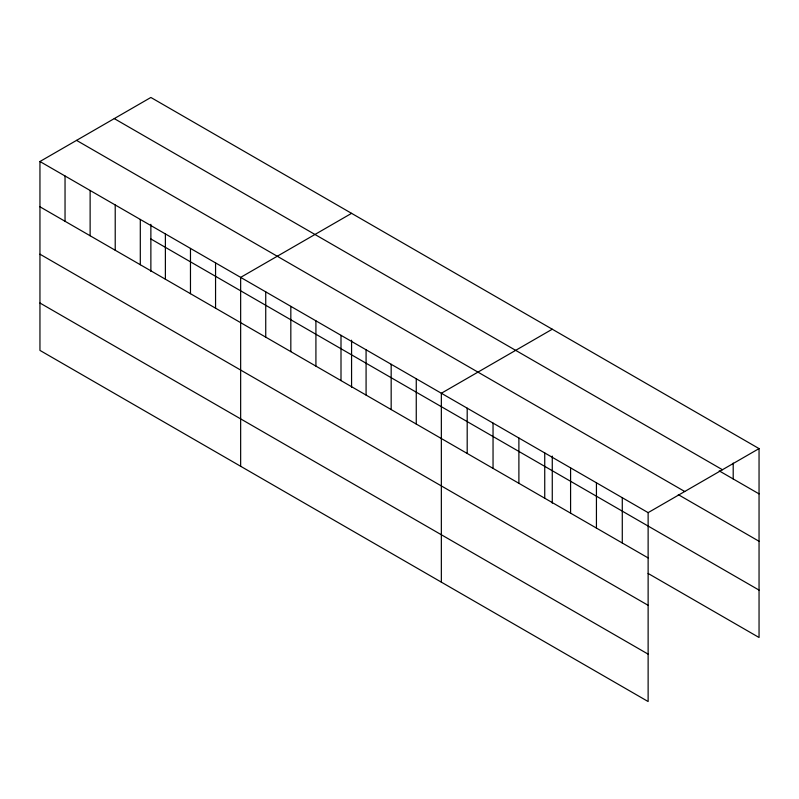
<?xml version="1.0" encoding="UTF-8"?>
<svg xmlns="http://www.w3.org/2000/svg" width="799" height="799" viewBox="0 0 799 799"><rect width="100%" height="100%" fill="white"/><g stroke="black" fill="none" stroke-linecap="round" stroke-linejoin="round"><path stroke-width="1.2" d="M39.95 161.508L648.129 512.638L648.129 701.532L39.95 350.401L39.95 161.508L150.871 97.468L759.05 448.599L759.05 637.492L648.119 573.452M351.57 213.343L240.649 277.383L240.649 466.276M552.269 329.218L441.348 393.258L441.348 582.151M648.129 512.638L759.05 448.599M114.267 118.602L722.446 469.732M719.2 470.871L759.05 493.882M76.554 140.374L684.733 491.505M678.281 494.641L759.05 541.273M150.871 238.971L759.05 590.101M39.95 206.791L648.129 557.922M39.95 254.182L648.129 605.312M39.95 303.011L648.129 654.141M733.202 463.05L733.202 478.961M622.281 497.717L622.281 543M596.434 482.796L596.434 528.079M570.586 467.864L570.586 513.148M552.269 456.069L552.269 503.14M544.738 452.943L544.738 498.226M518.891 438.022L518.891 483.305M493.043 423.1L493.043 468.384M467.195 408.179L467.195 453.462M416.259 378.766L416.259 424.049M391.17 364.284L391.17 409.567M366.082 349.802L366.082 395.086M351.57 340.194L351.57 387.265M341.003 335.32L341.003 380.604M315.915 320.828L315.915 366.112M290.826 306.347L290.826 351.63M265.737 291.865L265.737 337.148M215.56 262.901L215.56 308.184M190.472 248.409L190.472 293.692M165.383 233.927L165.383 279.211M150.871 224.319L150.871 271.4M140.304 219.445L140.304 264.729M115.216 204.963L115.216 250.247M90.127 190.472L90.127 235.755M65.039 175.99L65.039 221.273"/></g></svg>
